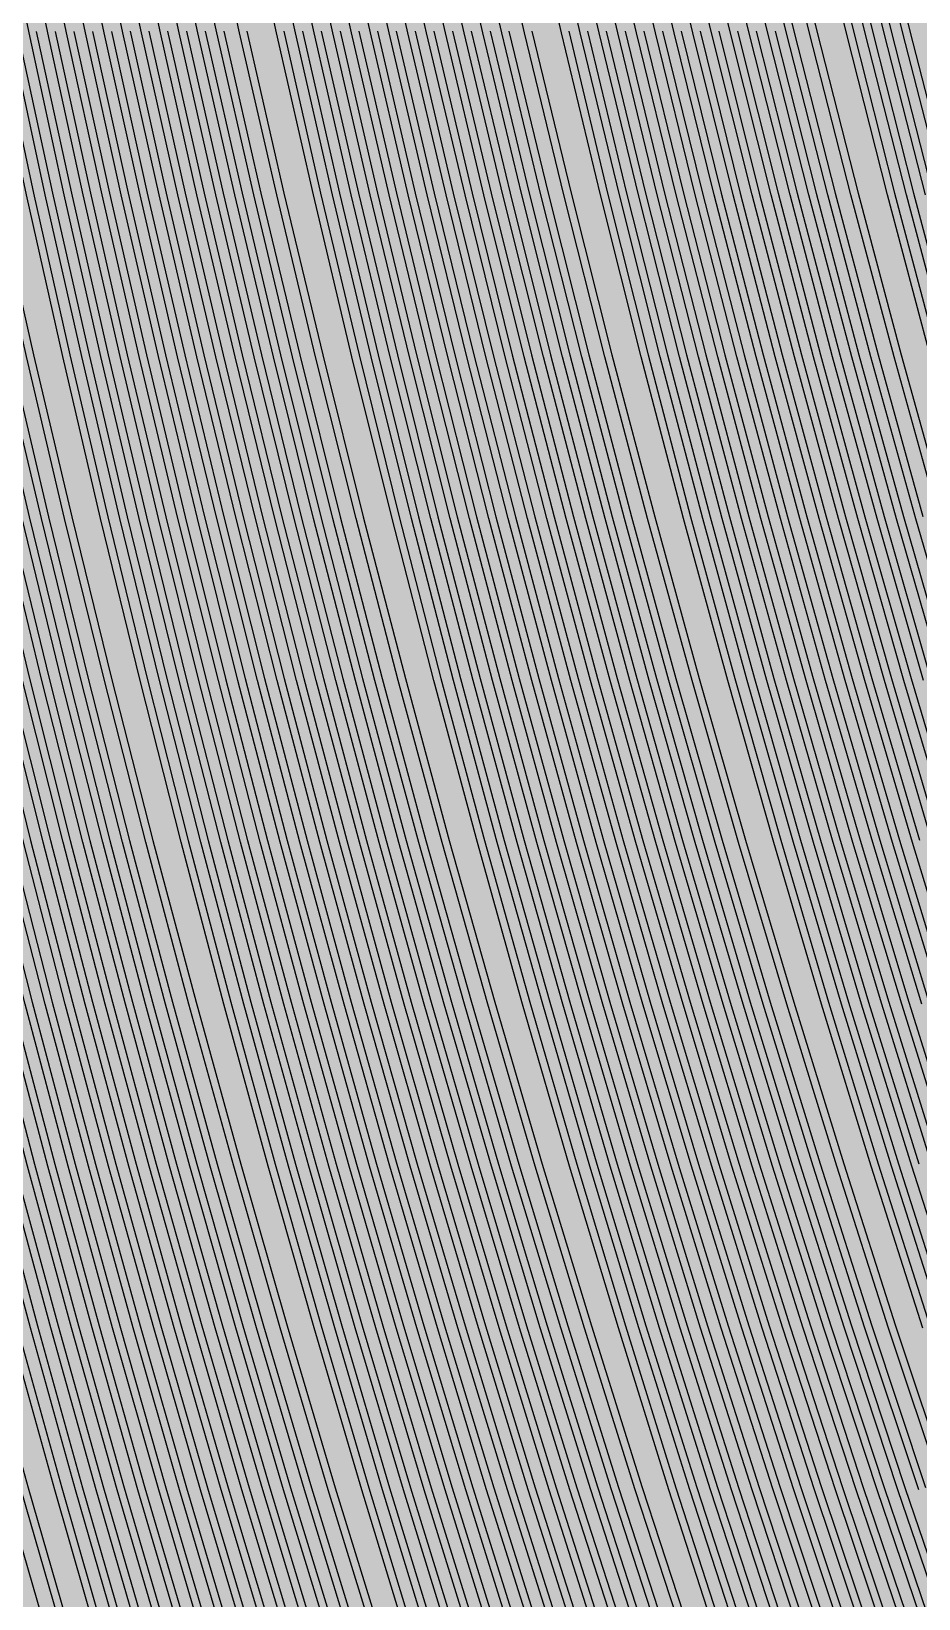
# Model space of a CAD drawing. Header units: metres. Extents: x -7231 to 10969, y -37556 to 1873.
# Drawn here: x 2953.6 to 3194.9, y -1401.5 to -975.3 of the extents above; entities that cross this region are included whole.
import ezdxf

# ---------------------------------------------------------------- set-up
doc = ezdxf.new("R2010")
doc.units = ezdxf.units.M
doc.layers.add('Metal1', color=4, linetype='CONTINUOUS')
doc.layers.add('Polyimide', color=7, linetype='CONTINUOUS')

msp = doc.modelspace()

# ---------------------------------------------------------------- hatches: boundary and pattern name
at = {"layer": 'Polyimide'}
msp.add_hatch(color=7, dxfattribs=at).paths.add_polyline_path([(4065.69, -468), (4066.67, -501.99), (4068.51, -535.99), (4071.41, -569.99), (4075.54, -603.99), (4081.04, -637.99), (4088.01, -671.99), (4096.52, -705.98), (4106.62, -739.98), (4118.33, -773.98), (4131.63, -807.98), (4146.49, -841.98), (4162.87, -875.98), (4180.68, -909.97), (4199.83, -943.97), (4220.22, -977.97), (4241.73, -1011.97), (4264.21, -1045.97), (4287.52, -1079.96), (4311.51, -1113.96), (4336.01, -1147.96), (4360.86, -1181.96), (4385.88, -1215.96), (4410.89, -1249.96), (4435.74, -1283.95), (4460.24, -1317.95), (4484.23, -1351.95), (4507.54, -1385.95), (4530.02, -1419.95), (4551.53, -1453.94), (4571.92, -1487.94), (4591.07, -1521.94), (4608.88, -1555.94), (4625.26, -1589.94), (4640.12, -1623.94), (4653.42, -1657.93), (4665.13, -1691.93), (4675.23, -1725.93), (4683.74, -1759.93), (4690.71, -1793.93), (4696.21, -1827.93), (4700.34, -1861.92), (4703.24, -1895.92), (4705.08, -1929.92), (4706.06, -1963.92), (4706.44, -1997.92), (4706.5, -2031.91), (4706.5, -4793.02), (4709.95, -4838.39), (4720.22, -4882.71), (4737.08, -4924.98), (4760.13, -4964.2), (4788.85, -4999.49), (4822.58, -5030.03), (4860.53, -5055.12), (4901.85, -5074.18), (4901.85, -5074.18), (4970.68, -5105.23), (5034.7, -5145.26), (5092.76, -5193.54), (5143.8, -5249.19), (5186.89, -5311.2), (5221.24, -5378.44), (5246.23, -5449.69), (5261.41, -5523.66), (5266.5, -5599), (5261.41, -5674.34), (5246.23, -5748.31), (5221.24, -5819.56), (5186.89, -5886.8), (5143.8, -5948.81), (5092.76, -6004.46), (5034.7, -6052.74), (4970.68, -6092.77), (4901.85, -6123.82), (4860.53, -6142.88), (4822.58, -6167.97), (4788.85, -6198.51), (4760.13, -6233.8), (4737.08, -6273.02), (4720.22, -6315.29), (4709.95, -6359.61), (4706.5, -6404.98), (4706.5, -9221.52), (4709.95, -9266.88), (4720.22, -9311.21), (4737.08, -9353.47), (4760.13, -9392.7), (4788.85, -9427.98), (4822.58, -9458.52), (4860.53, -9483.61), (4901.85, -9502.67), (4970.68, -9533.72), (5034.7, -9573.75), (5092.76, -9622.03), (5143.8, -9677.68), (5186.89, -9739.69), (5221.24, -9806.94), (5246.23, -9878.19), (5261.41, -9952.16), (5266.5, -10027.49), (5261.41, -10102.83), (5246.23, -10176.8), (5221.24, -10248.05), (5186.89, -10315.3), (5143.8, -10377.31), (5092.76, -10432.96), (5034.7, -10481.24), (4970.68, -10521.27), (4901.85, -10552.32), (4860.53, -10571.38), (4822.58, -10596.46), (4788.85, -10627), (4760.13, -10662.29), (4737.08, -10701.52), (4720.22, -10743.78), (4709.95, -10788.1), (4706.5, -10833.47), (4706.5, -13650.01), (4709.95, -13695.38), (4720.22, -13739.7), (4737.08, -13781.96), (4760.13, -13821.19), (4788.85, -13856.48), (4822.58, -13887.02), (4860.53, -13912.11), (4901.85, -13931.17), (4970.68, -13962.22), (5034.7, -14002.25), (5092.76, -14050.53), (5143.8, -14106.18), (5186.89, -14168.19), (5221.24, -14235.43), (5246.23, -14306.68), (5261.41, -14380.65), (5266.5, -14455.99), (5261.41, -14531.33), (5246.23, -14605.29), (5221.24, -14676.55), (5186.89, -14743.79), (5143.8, -14805.8), (5092.76, -14861.45), (5034.7, -14909.73), (4970.68, -14949.76), (4901.85, -14980.81), (4860.53, -14999.87), (4822.58, -15024.96), (4788.85, -15055.5), (4760.13, -15090.79), (4737.08, -15130.01), (4720.22, -15172.27), (4709.95, -15216.6), (4706.5, -15261.97), (4706.5, -15455.99), (4720.95, -15750.04), (4764.14, -16041.26), (4835.68, -16326.84), (4934.86, -16604.04), (5060.74, -16870.18), (5212.09, -17122.7), (5387.47, -17359.17), (5585.18, -17577.31), (5803.32, -17775.02), (6039.79, -17950.4), (6292.31, -18101.75), (6558.45, -18227.63), (6835.65, -18326.81), (7121.23, -18398.34), (7412.45, -18441.54), (7706.5, -18455.99), (9969.01, -18455.99), (10047.42, -18459.84), (10125.08, -18471.36), (10201.23, -18490.44), (10275.15, -18516.89), (10346.12, -18550.45), (10413.46, -18590.81), (10476.52, -18637.58), (10534.69, -18690.3), (10587.41, -18748.47), (10634.18, -18811.53), (10674.54, -18878.87), (10708.11, -18949.84), (10734.56, -19023.76), (10753.63, -19099.92), (10765.15, -19177.58), (10769.01, -19255.99), (10769.01, -20895.8), (10730.24, -20951.41), (10694.6, -21009.08), (10662.21, -21068.63), (10633.17, -21129.89), (10607.55, -21192.66), (10585.45, -21256.74), (10566.93, -21321.96), (10552.05, -21388.09), (10540.84, -21454.95), (10533.35, -21522.33), (10529.6, -21590.02), (10529.6, -21657.81), (10533.35, -21725.5), (10540.84, -21792.87), (10552.05, -21859.73), (10566.93, -21925.87), (10585.45, -21991.08), (10607.55, -22055.17), (10633.17, -22117.94), (10662.21, -22179.19), (10694.6, -22238.74), (10730.24, -22296.41), (10769.01, -22352.03), (10769.01, -32454.24), (10728.74, -32510.49), (10691.72, -32568.92), (10658.05, -32629.35), (10627.85, -32691.58), (10601.2, -32755.42), (10578.21, -32820.67), (10558.93, -32887.1), (10543.44, -32954.52), (10531.77, -33022.71), (10523.97, -33091.44), (10520.07, -33160.51), (10520.07, -33229.69), (10523.97, -33298.75), (10531.77, -33367.49), (10543.44, -33435.67), (10558.93, -33503.09), (10578.21, -33569.53), (10601.2, -33634.77), (10627.85, -33698.61), (10658.05, -33760.85), (10691.72, -33821.28), (10728.74, -33879.71), (10769.01, -33935.96), (10769.01, -36556), (10765.15, -36634.41), (10753.63, -36712.07), (10734.56, -36788.23), (10708.11, -36862.15), (10674.54, -36933.12), (10634.18, -37000.46), (10587.41, -37063.51), (10534.69, -37121.69), (10476.52, -37174.41), (10413.46, -37221.18), (10346.12, -37261.54), (10275.15, -37295.1), (10201.23, -37321.55), (10125.08, -37340.63), (10047.42, -37352.15), (9969.01, -37356), (-6231.01, -37356), (-6309.42, -37352.15), (-6387.08, -37340.63), (-6463.23, -37321.55), (-6537.15, -37295.1), (-6608.12, -37261.54), (-6675.46, -37221.18), (-6738.52, -37174.41), (-6796.69, -37121.69), (-6849.41, -37063.51), (-6896.18, -37000.46), (-6936.54, -36933.12), (-6970.11, -36862.15), (-6996.56, -36788.23), (-7015.63, -36712.07), (-7027.15, -36634.41), (-7031.01, -36556), (-7031.01, -33936), (-6990.74, -33879.75), (-6953.7, -33821.31), (-6920.03, -33760.88), (-6889.82, -33698.64), (-6863.18, -33634.8), (-6840.18, -33569.55), (-6820.9, -33503.11), (-6805.4, -33435.69), (-6793.74, -33367.49), (-6785.94, -33298.75), (-6782.03, -33229.68), (-6782.03, -33160.5), (-6785.94, -33091.43), (-6793.74, -33022.69), (-6805.4, -32954.5), (-6820.9, -32887.07), (-6840.18, -32820.63), (-6863.18, -32755.39), (-6889.82, -32691.54), (-6920.03, -32629.3), (-6953.7, -32568.87), (-6990.74, -32510.43), (-7031.01, -32454.18), (-7031.01, -22364.83), (-6990.74, -22308.58), (-6953.7, -22250.14), (-6920.03, -22189.71), (-6889.82, -22127.47), (-6863.18, -22063.62), (-6840.18, -21998.38), (-6820.9, -21931.94), (-6805.4, -21864.51), (-6793.74, -21796.32), (-6785.94, -21727.58), (-6782.03, -21658.51), (-6782.03, -21589.33), (-6785.94, -21520.26), (-6793.74, -21451.52), (-6805.4, -21383.32), (-6820.9, -21315.9), (-6840.18, -21249.46), (-6863.18, -21184.21), (-6889.82, -21120.37), (-6920.03, -21058.13), (-6953.7, -20997.7), (-6990.74, -20939.26), (-7031.01, -20883.01), (-7031.01, -19255.99), (-7027.15, -19177.58), (-7015.63, -19099.92), (-6996.56, -19023.76), (-6970.11, -18949.84), (-6936.54, -18878.87), (-6896.18, -18811.53), (-6849.41, -18748.47), (-6796.69, -18690.3), (-6738.52, -18637.58), (-6675.46, -18590.81), (-6608.12, -18550.45), (-6537.15, -18516.89), (-6463.23, -18490.44), (-6387.08, -18471.36), (-6309.42, -18459.84), (-6231.01, -18455.99), (-3968.5, -18455.99), (-3674.45, -18441.54), (-3383.23, -18398.34), (-3097.65, -18326.81), (-2820.45, -18227.63), (-2554.31, -18101.75), (-2301.79, -17950.4), (-2065.32, -17775.02), (-1847.18, -17577.31), (-1649.47, -17359.17), (-1474.09, -17122.7), (-1322.74, -16870.18), (-1196.86, -16604.04), (-1097.68, -16326.84), (-1026.14, -16041.26), (-982.95, -15750.04), (-968.5, -15455.99), (-968.5, -15261.97), (-971.95, -15216.6), (-982.22, -15172.27), (-999.08, -15130.01), (-1022.13, -15090.79), (-1050.85, -15055.5), (-1084.58, -15024.96), (-1122.53, -14999.87), (-1163.85, -14980.81), (-1232.68, -14949.76), (-1296.7, -14909.73), (-1354.76, -14861.45), (-1405.8, -14805.8), (-1448.89, -14743.79), (-1483.24, -14676.55), (-1508.23, -14605.29), (-1523.41, -14531.33), (-1528.5, -14455.99), (-1523.41, -14380.65), (-1508.23, -14306.68), (-1483.24, -14235.43), (-1448.89, -14168.19), (-1405.8, -14106.18), (-1354.76, -14050.53), (-1296.7, -14002.25), (-1232.68, -13962.22), (-1163.85, -13931.17), (-1122.53, -13912.11), (-1084.58, -13887.02), (-1050.85, -13856.48), (-1022.13, -13821.19), (-999.08, -13781.96), (-982.22, -13739.7), (-971.95, -13695.38), (-968.5, -13650.01), (-968.5, -12309.64), (-971.95, -12264.27), (-982.22, -12219.94), (-999.08, -12177.68), (-1022.13, -12138.46), (-1050.85, -12103.17), (-1084.58, -12072.63), (-1122.53, -12047.54), (-1163.85, -12028.48), (-1232.68, -11997.43), (-1296.7, -11957.4), (-1354.76, -11909.12), (-1405.8, -11853.47), (-1448.89, -11791.46), (-1483.24, -11724.22), (-1508.23, -11652.96), (-1523.41, -11579), (-1528.5, -11503.66), (-1523.41, -11428.32), (-1508.23, -11354.35), (-1483.24, -11283.1), (-1448.89, -11215.86), (-1405.8, -11153.85), (-1354.76, -11098.2), (-1296.7, -11049.92), (-1232.68, -11009.89), (-1163.85, -10978.84), (-1122.53, -10959.78), (-1084.58, -10934.69), (-1050.85, -10904.15), (-1022.13, -10868.86), (-999.08, -10829.63), (-982.22, -10787.37), (-971.95, -10743.05), (-968.5, -10697.68), (-968.5, -9357.31), (-971.95, -9311.94), (-982.22, -9267.62), (-999.08, -9225.35), (-1022.13, -9186.13), (-1050.85, -9150.84), (-1084.58, -9120.3), (-1122.53, -9095.21), (-1163.85, -9076.15), (-1163.85, -9076.15), (-1232.68, -9045.1), (-1296.7, -9005.07), (-1354.76, -8956.79), (-1405.8, -8901.14), (-1448.89, -8839.13), (-1483.24, -8771.89), (-1508.23, -8700.64), (-1523.41, -8626.67), (-1528.5, -8551.33), (-1523.41, -8475.99), (-1508.23, -8402.02), (-1483.24, -8330.77), (-1448.89, -8263.53), (-1405.8, -8201.52), (-1354.76, -8145.87), (-1296.7, -8097.59), (-1232.68, -8057.56), (-1163.85, -8026.51), (-1163.85, -8026.51), (-1122.53, -8007.45), (-1084.58, -7982.36), (-1050.85, -7951.82), (-1022.13, -7916.53), (-999.08, -7877.31), (-982.22, -7835.04), (-971.95, -7790.72), (-968.5, -7745.35), (-968.5, -6404.98), (-971.95, -6359.61), (-982.22, -6315.29), (-999.08, -6273.02), (-1022.13, -6233.8), (-1050.85, -6198.51), (-1084.58, -6167.97), (-1122.53, -6142.88), (-1163.85, -6123.82), (-1163.85, -6123.82), (-1232.68, -6092.77), (-1296.7, -6052.74), (-1354.76, -6004.46), (-1405.8, -5948.81), (-1448.89, -5886.8), (-1483.24, -5819.56), (-1508.23, -5748.31), (-1523.41, -5674.34), (-1528.5, -5599), (-1523.41, -5523.66), (-1508.23, -5449.69), (-1483.24, -5378.44), (-1448.89, -5311.2), (-1405.8, -5249.19), (-1354.76, -5193.54), (-1296.7, -5145.26), (-1232.68, -5105.23), (-1163.85, -5074.18), (-1163.85, -5074.18), (-1122.53, -5055.12), (-1084.58, -5030.03), (-1050.85, -4999.49), (-1022.13, -4964.2), (-999.08, -4924.98), (-982.22, -4882.71), (-971.95, -4838.39), (-968.5, -4793.02), (-968.5, -2031.91), (-968.44, -1997.92), (-968.06, -1963.92), (-967.05, -1929.92), (-965.18, -1895.92), (-962.22, -1861.92), (-958.01, -1827.93), (-952.41, -1793.93), (-945.31, -1759.93), (-936.64, -1725.93), (-926.35, -1691.93), (-914.43, -1657.93), (-900.88, -1623.94), (-885.74, -1589.94), (-869.05, -1555.94), (-850.91, -1521.94), (-831.4, -1487.94), (-810.63, -1453.94), (-788.72, -1419.95), (-765.82, -1385.95), (-742.07, -1351.95), (-717.63, -1317.95), (-692.67, -1283.95), (-667.36, -1249.96), (-641.88, -1215.96), (-616.39, -1181.96), (-591.08, -1147.96), (-566.12, -1113.96), (-541.68, -1079.96), (-517.93, -1045.97), (-495.03, -1011.97), (-473.12, -977.97), (-452.35, -943.97), (-432.84, -909.97), (-414.7, -875.98), (-398.01, -841.98), (-382.87, -807.98), (-369.32, -773.98), (-357.4, -739.98), (-347.11, -705.98), (-338.44, -671.99), (-331.34, -637.99), (-325.74, -603.99), (-321.53, -569.99), (-318.57, -535.99), (-316.7, -501.99), (-315.69, -468), (-315.31, -434), (-315.25, -400), (-315.25, 401), (-315.25, 451), (-315.25, 1644), (-270.25, 1644), (-270.03, 1637.13), (-269.35, 1630.29), (-268.23, 1623.52), (-266.67, 1616.82), (-264.68, 1610.25), (-262.26, 1603.82), (-259.42, 1597.56), (-256.18, 1591.5), (-252.55, 1585.67), (-248.55, 1580.08), (-244.19, 1574.77), (-239.5, 1569.75), (-234.48, 1565.06), (-229.17, 1560.7), (-223.58, 1556.7), (-217.75, 1553.07), (-211.69, 1549.83), (-205.43, 1546.99), (-199, 1544.57), (-192.43, 1542.58), (-185.73, 1541.02), (-178.96, 1539.9), (-172.12, 1539.22), (-165.25, 1539), (-158.38, 1539.22), (-151.54, 1539.9), (-144.77, 1541.02), (-138.07, 1542.58), (-131.5, 1544.57), (-125.07, 1546.99), (-118.81, 1549.83), (-112.75, 1553.07), (-106.92, 1556.7), (-101.33, 1560.7), (-96.02, 1565.06), (-91, 1569.75), (-86.31, 1574.77), (-81.95, 1580.08), (-77.95, 1585.67), (-74.32, 1591.5), (-71.08, 1597.56), (-68.24, 1603.82), (-65.82, 1610.25), (-63.83, 1616.82), (-62.27, 1623.52), (-61.15, 1630.29), (-60.47, 1637.13), (-60.25, 1644), (1853, 1644), (1853, 1573), (3815.25, 1573), (3815.46, 1579.54), (3816.11, 1586.05), (3817.17, 1592.51), (3818.66, 1598.88), (3820.56, 1605.14), (3822.86, 1611.27), (3825.56, 1617.23), (3828.65, 1623), (3832.1, 1628.56), (3835.91, 1633.88), (3840.07, 1638.93), (3844.54, 1643.71), (3849.32, 1648.18), (3854.37, 1652.34), (3859.69, 1656.15), (3865.25, 1659.6), (3871.02, 1662.69), (3876.98, 1665.39), (3883.11, 1667.69), (3889.37, 1669.59), (3895.74, 1671.08), (3902.2, 1672.14), (3908.71, 1672.79), (3915.25, 1673), (3921.79, 1672.79), (3928.3, 1672.14), (3934.76, 1671.08), (3941.13, 1669.59), (3947.39, 1667.69), (3953.52, 1665.39), (3959.48, 1662.69), (3965.25, 1659.6), (3970.81, 1656.15), (3976.13, 1652.34), (3981.18, 1648.18), (3985.96, 1643.71), (3990.43, 1638.93), (3994.59, 1633.88), (3998.4, 1628.56), (4001.85, 1623), (4004.94, 1617.23), (4007.64, 1611.27), (4009.94, 1605.14), (4011.84, 1598.88), (4013.33, 1592.51), (4014.39, 1586.05), (4015.04, 1579.54), (4015.25, 1573), (4065.25, 1573), (4065.25, 451), (4065.25, 401), (4065.25, -400), (4065.31, -434), (4065.69, -468)])

# ---------------------------------------------------------------- linework, layer by layer
at = {"layer": 'Metal1'}
for points in [[(3035.75, -95.04), (3037.73, -139.05), (3040.14, -183.05), (3042.99, -227.06), (3046.28, -271.07), (3050.02, -315.08), (3054.2, -359.09), (3058.83, -403.1), (3063.91, -447.11), (3069.45, -491.12), (3075.43, -535.13), (3081.87, -579.14), (3088.78, -623.14), (3096.14, -667.15), (3103.97, -711.16), (3112.27, -755.17), (3121.05, -799.18), (3130.3, -843.19), (3140.03, -887.2), (3150.25, -931.21), (3160.97, -975.22), (3172.17, -1019.22), (3183.88, -1063.23), (3196.09, -1107.24)], [(3200.48, -1107.79), (3188.23, -1063.76), (3176.5, -1019.73), (3165.27, -975.7), (3154.53, -931.67), (3144.29, -887.64), (3134.53, -843.61), (3125.25, -799.58), (3116.46, -755.55), (3108.14, -711.52), (3100.29, -667.49), (3092.91, -623.47), (3085.99, -579.44), (3079.53, -535.41), (3073.53, -491.38), (3067.99, -447.35), (3062.9, -403.32), (3058.26, -359.29), (3054.06, -315.26), (3050.32, -271.23), (3047.01, -227.2), (3044.15, -183.17), (3041.74, -139.15), (3039.76, -95.12)], [(3041.76, -95.04), (3043.74, -139.05), (3046.15, -183.05), (3049.01, -227.06), (3052.31, -271.07), (3056.05, -315.08), (3060.25, -359.09), (3064.88, -403.1), (3069.97, -447.11), (3075.52, -491.12), (3081.51, -535.13), (3087.97, -579.14), (3094.88, -623.14), (3102.26, -667.15), (3110.11, -711.16), (3118.42, -755.17), (3127.21, -799.18), (3136.48, -843.19), (3146.24, -887.2), (3156.47, -931.21), (3167.21, -975.22), (3178.43, -1019.22), (3190.16, -1063.23), (3202.4, -1107.24)], [(3198.1, -1063.76), (3186.45, -1019.73), (3175.3, -975.7), (3164.65, -931.67), (3154.48, -887.64), (3144.8, -843.61), (3135.59, -799.58), (3126.86, -755.55), (3118.6, -711.52), (3110.81, -667.49), (3103.48, -623.46), (3096.62, -579.43), (3090.21, -535.41), (3084.25, -491.38), (3078.75, -447.35), (3073.7, -403.32), (3069.09, -359.29), (3064.93, -315.26), (3061.21, -271.23), (3057.93, -227.2), (3055.1, -183.17), (3052.7, -139.14), (3050.74, -95.12)], [(3052.73, -95.04), (3054.69, -139.05), (3057.09, -183.05), (3059.93, -227.06), (3063.2, -271.07), (3066.92, -315.08), (3071.08, -359.09), (3075.69, -403.1), (3080.74, -447.11), (3086.24, -491.12), (3092.19, -535.13), (3098.6, -579.14), (3105.46, -623.15), (3112.78, -667.15), (3120.57, -711.16), (3128.82, -755.17), (3137.55, -799.18), (3146.75, -843.19), (3156.43, -887.2), (3166.59, -931.21), (3177.24, -975.22), (3188.39, -1019.23), (3200.03, -1063.23)], [(3203.31, -1063.76), (3191.61, -1019.73), (3180.4, -975.7), (3169.7, -931.67), (3159.48, -887.64), (3149.75, -843.61), (3140.51, -799.58), (3131.74, -755.55), (3123.44, -711.52), (3115.61, -667.49), (3108.25, -623.46), (3101.35, -579.44), (3094.91, -535.41), (3088.93, -491.38), (3083.4, -447.35), (3078.32, -403.32), (3073.69, -359.29), (3069.51, -315.26), (3065.78, -271.23), (3062.48, -227.2), (3059.63, -183.17), (3057.22, -139.14), (3055.25, -95.12)], [(3057.25, -95.04), (3059.22, -139.05), (3061.63, -183.05), (3064.48, -227.06), (3067.77, -271.07), (3071.5, -315.08), (3075.68, -359.09), (3080.31, -403.1), (3085.38, -447.11), (3090.91, -491.12), (3096.89, -535.13), (3103.33, -579.14), (3110.22, -623.15), (3117.58, -667.15), (3125.41, -711.16), (3133.7, -755.17), (3142.47, -799.18), (3151.71, -843.19), (3161.43, -887.2), (3171.64, -931.21), (3182.35, -975.22), (3193.54, -1019.22), (3205.24, -1063.23)], [(3196.76, -1019.73), (3185.51, -975.7), (3174.75, -931.67), (3164.49, -887.64), (3154.71, -843.61), (3145.42, -799.58), (3136.61, -755.55), (3128.27, -711.52), (3120.41, -667.49), (3113.01, -623.47), (3106.08, -579.44), (3099.61, -535.41), (3093.6, -491.38), (3088.05, -447.35), (3082.95, -403.32), (3078.3, -359.29), (3074.1, -315.26), (3070.34, -271.23), (3067.03, -227.2), (3064.17, -183.17), (3061.75, -139.15), (3059.77, -95.12)], [(3061.77, -95.04), (3063.75, -139.05), (3066.17, -183.05), (3069.03, -227.06), (3072.34, -271.07), (3076.09, -315.08), (3080.29, -359.09), (3084.93, -403.1), (3090.03, -447.11), (3095.58, -491.12), (3101.59, -535.13), (3108.06, -579.14), (3114.99, -623.14), (3122.38, -667.15), (3130.24, -711.16), (3138.57, -755.17), (3147.38, -799.18), (3156.67, -843.19), (3166.44, -887.2), (3176.7, -931.21), (3187.45, -975.21), (3198.69, -1019.22)], [(3201.91, -1019.73), (3190.61, -975.7), (3179.8, -931.67), (3169.49, -887.64), (3159.67, -843.61), (3150.34, -799.58), (3141.48, -755.55), (3133.11, -711.52), (3125.21, -667.5), (3117.78, -623.47), (3110.81, -579.44), (3104.31, -535.41), (3098.28, -491.38), (3092.7, -447.35), (3087.57, -403.32), (3082.9, -359.29), (3078.68, -315.26), (3074.91, -271.23), (3071.58, -227.2), (3068.71, -183.17), (3066.27, -139.15), (3064.28, -95.12)], [(3066.28, -95.04), (3068.27, -139.05), (3070.7, -183.05), (3073.58, -227.06), (3076.9, -271.07), (3080.67, -315.08), (3084.89, -359.09), (3089.56, -403.1), (3094.68, -447.11), (3100.26, -491.12), (3106.29, -535.13), (3112.79, -579.13), (3119.75, -623.14), (3127.18, -667.15), (3135.07, -711.16), (3143.45, -755.17), (3152.29, -799.18), (3161.62, -843.19), (3171.44, -887.2), (3181.75, -931.21), (3192.55, -975.21), (3203.85, -1019.22)], [(2842.45, -931.25), (2851, -975.26), (2859.94, -1019.27), (2869.29, -1063.28), (2879.04, -1107.29), (2889.2, -1151.3), (2899.77, -1195.31), (2910.76, -1239.33), (2922.17, -1283.34), (2934.01, -1327.35), (2946.28, -1371.36), (2958.99, -1415.37)], [(2963.57, -1415.93), (2950.82, -1371.9), (2938.51, -1327.87), (2926.64, -1283.85), (2915.2, -1239.82), (2904.18, -1195.79), (2893.58, -1151.76), (2883.39, -1107.74), (2873.62, -1063.71), (2864.25, -1019.68), (2855.28, -975.65), (2846.7, -931.63)], [(2848.67, -931.25), (2857.24, -975.26), (2866.21, -1019.27), (2875.57, -1063.28), (2885.35, -1107.29), (2895.53, -1151.3), (2906.12, -1195.31), (2917.14, -1239.32), (2928.58, -1283.33), (2940.44, -1327.35), (2952.74, -1371.36), (2965.49, -1415.37)], [(2972.59, -1415.93), (2959.97, -1371.9), (2947.77, -1327.87), (2936.01, -1283.84), (2924.68, -1239.82), (2913.76, -1195.79), (2903.26, -1151.76), (2893.17, -1107.73), (2883.48, -1063.71), (2874.2, -1019.68), (2865.31, -975.65), (2856.82, -931.62)], [(2858.79, -931.25), (2867.28, -975.26), (2876.16, -1019.27), (2885.44, -1063.28), (2895.12, -1107.3), (2905.21, -1151.31), (2915.7, -1195.32), (2926.62, -1239.33), (2937.95, -1283.34), (2949.7, -1327.35), (2961.89, -1371.36), (2974.51, -1415.37)], [(2978.33, -1415.93), (2965.63, -1371.9), (2953.36, -1327.87), (2941.53, -1283.85), (2930.13, -1239.82), (2919.15, -1195.79), (2908.59, -1151.76), (2898.44, -1107.73), (2888.69, -1063.71), (2879.36, -1019.68), (2870.42, -975.65), (2861.87, -931.62)], [(2863.84, -931.25), (2872.38, -975.26), (2881.31, -1019.27), (2890.65, -1063.28), (2900.39, -1107.29), (2910.53, -1151.3), (2921.09, -1195.31), (2932.07, -1239.33), (2943.47, -1283.34), (2955.29, -1327.35), (2967.55, -1371.36), (2980.25, -1415.37)], [(2984.06, -1415.93), (2971.28, -1371.9), (2958.95, -1327.88), (2947.05, -1283.85), (2935.58, -1239.82), (2924.54, -1195.79), (2913.91, -1151.76), (2903.7, -1107.74), (2893.9, -1063.71), (2884.51, -1019.68), (2875.52, -975.65), (2866.92, -931.63)], [(2868.89, -931.25), (2877.48, -975.26), (2886.47, -1019.27), (2895.86, -1063.28), (2905.65, -1107.29), (2915.86, -1151.3), (2926.48, -1195.31), (2937.52, -1239.32), (2948.98, -1283.33), (2960.88, -1327.34), (2973.21, -1371.35), (2985.98, -1415.36)], [(2989.79, -1415.93), (2976.94, -1371.9), (2964.54, -1327.88), (2952.57, -1283.85), (2941.03, -1239.82), (2929.92, -1195.79), (2919.24, -1151.77), (2908.97, -1107.74), (2899.11, -1063.71), (2889.66, -1019.68), (2880.62, -975.65), (2871.98, -931.63)], [(2873.94, -931.25), (2882.58, -975.26), (2891.62, -1019.27), (2901.06, -1063.28), (2910.92, -1107.29), (2921.18, -1151.3), (2931.86, -1195.31), (2942.97, -1239.32), (2954.5, -1283.33), (2966.46, -1327.34), (2978.87, -1371.35), (2991.71, -1415.36)], [(2995.53, -1415.93), (2982.6, -1371.91), (2970.12, -1327.88), (2958.09, -1283.85), (2946.48, -1239.82), (2935.31, -1195.79), (2924.56, -1151.77), (2914.23, -1107.74), (2904.32, -1063.71), (2894.82, -1019.68), (2885.72, -975.66), (2877.03, -931.63)], [(2878.99, -931.25), (2887.68, -975.26), (2896.77, -1019.27), (2906.27, -1063.28), (2916.18, -1107.29), (2926.51, -1151.3), (2937.25, -1195.31), (2948.42, -1239.32), (2960.02, -1283.33), (2972.05, -1327.34), (2984.52, -1371.35), (2997.45, -1415.36)], [(3001.26, -1415.94), (2988.26, -1371.91), (2975.71, -1327.88), (2963.6, -1283.85), (2951.93, -1239.82), (2940.7, -1195.8), (2929.89, -1151.77), (2919.5, -1107.74), (2909.53, -1063.71), (2899.97, -1019.68), (2890.82, -975.66), (2882.08, -931.63)], [(2884.04, -931.25), (2892.78, -975.26), (2901.93, -1019.27), (2911.48, -1063.28), (2921.45, -1107.29), (2931.83, -1151.3), (2942.64, -1195.31), (2953.87, -1239.32), (2965.54, -1283.33), (2977.64, -1327.34), (2990.18, -1371.35), (3003.18, -1415.36)], [(3007, -1415.94), (2993.92, -1371.91), (2981.3, -1327.88), (2969.12, -1283.85), (2957.39, -1239.82), (2946.08, -1195.8), (2935.21, -1151.77), (2924.76, -1107.74), (2914.74, -1063.71), (2905.12, -1019.69), (2895.92, -975.66), (2887.13, -931.63)], [(2889.09, -931.25), (2897.88, -975.26), (2907.08, -1019.27), (2916.69, -1063.28), (2926.71, -1107.29), (2937.16, -1151.3), (2948.02, -1195.31), (2959.32, -1239.32), (2971.05, -1283.33), (2983.22, -1327.34), (2995.84, -1371.35), (3008.91, -1415.36)], [(3012.73, -1415.94), (2999.58, -1371.91), (2986.89, -1327.88), (2974.64, -1283.85), (2962.84, -1239.83), (2951.47, -1195.8), (2940.54, -1151.77), (2930.03, -1107.74), (2919.95, -1063.71), (2910.28, -1019.69), (2901.03, -975.66), (2892.18, -931.63)], [(2894.14, -931.25), (2902.98, -975.26), (2912.23, -1019.27), (2921.9, -1063.28), (2931.98, -1107.29), (2942.48, -1151.3), (2953.41, -1195.31), (2964.77, -1239.32), (2976.57, -1283.33), (2988.81, -1327.34), (3001.5, -1371.35), (3014.64, -1415.36)], [(3018.46, -1415.94), (3005.24, -1371.91), (2992.47, -1327.88), (2980.16, -1283.86), (2968.29, -1239.83), (2956.86, -1195.8), (2945.86, -1151.77), (2935.3, -1107.74), (2925.15, -1063.72), (2915.43, -1019.69), (2906.13, -975.66), (2897.23, -931.63)], [(2899.2, -931.24), (2908.09, -975.25), (2917.39, -1019.27), (2927.11, -1063.28), (2937.24, -1107.29), (2947.8, -1151.3), (2958.8, -1195.31), (2970.22, -1239.32), (2982.09, -1283.33), (2994.4, -1327.34), (3007.16, -1371.35), (3020.38, -1415.36)], [(3024.2, -1415.94), (3010.9, -1371.91), (2998.06, -1327.89), (2985.68, -1283.86), (2973.74, -1239.83), (2962.24, -1195.8), (2951.19, -1151.77), (2940.56, -1107.74), (2930.36, -1063.72), (2920.59, -1019.69), (2911.23, -975.66), (2902.28, -931.63)], [(2904.25, -931.24), (2913.19, -975.25), (2922.54, -1019.26), (2932.31, -1063.27), (2942.51, -1107.28), (2953.13, -1151.29), (2964.18, -1195.3), (2975.67, -1239.31), (2987.6, -1283.32), (2999.98, -1327.33), (3012.82, -1371.34), (3026.11, -1415.35)], [(3029.93, -1415.94), (3016.56, -1371.91), (3003.65, -1327.89), (2991.2, -1283.86), (2979.19, -1239.83), (2967.63, -1195.8), (2956.51, -1151.77), (2945.83, -1107.75), (2935.57, -1063.72), (2925.74, -1019.69), (2916.33, -975.66), (2907.34, -931.63)], [(2909.3, -931.24), (2918.29, -975.25), (2927.69, -1019.26), (2937.52, -1063.27), (2947.77, -1107.28), (2958.45, -1151.29), (2969.57, -1195.3), (2981.12, -1239.31), (2993.12, -1283.32), (3005.57, -1327.33), (3018.48, -1371.34), (3031.84, -1415.35)], [(3035.67, -1415.94), (3022.22, -1371.92), (3009.24, -1327.89), (2996.71, -1283.86), (2984.64, -1239.83), (2973.02, -1195.8), (2961.84, -1151.78), (2951.09, -1107.75), (2940.78, -1063.72), (2930.89, -1019.69), (2921.43, -975.66), (2912.39, -931.64)], [(2914.35, -931.24), (2923.39, -975.25), (2932.85, -1019.26), (2942.73, -1063.27), (2953.04, -1107.28), (2963.78, -1151.29), (2974.96, -1195.3), (2986.57, -1239.31), (2998.64, -1283.32), (3011.16, -1327.33), (3024.13, -1371.34), (3037.58, -1415.35)], [(3041.4, -1415.95), (3027.88, -1371.92), (3014.82, -1327.89), (3002.23, -1283.86), (2990.09, -1239.83), (2978.41, -1195.8), (2967.16, -1151.78), (2956.36, -1107.75), (2945.99, -1063.72), (2936.05, -1019.69), (2926.53, -975.66), (2917.44, -931.64)], [(2919.4, -931.24), (2928.49, -975.25), (2938, -1019.26), (2947.94, -1063.27), (2958.3, -1107.28), (2969.1, -1151.29), (2980.34, -1195.3), (2992.02, -1239.31), (3004.16, -1283.32), (3016.74, -1327.33), (3029.79, -1371.34), (3043.31, -1415.35)], [(3047.89, -1415.95), (3034.34, -1371.92), (3021.26, -1327.89), (3008.64, -1283.86), (2996.47, -1239.83), (2984.76, -1195.81), (2973.49, -1151.78), (2962.66, -1107.75), (2952.27, -1063.72), (2942.31, -1019.69), (2932.77, -975.66), (2923.66, -931.64)], [(3056.92, -1415.94), (3043.49, -1371.92), (3030.52, -1327.89), (3018.01, -1283.86), (3005.95, -1239.83), (2994.34, -1195.8), (2983.17, -1151.77), (2972.44, -1107.75), (2962.14, -1063.72), (2952.26, -1019.69), (2942.81, -975.66), (2933.78, -931.63)], [(2935.74, -931.24), (2944.77, -975.25), (2954.22, -1019.26), (2964.09, -1063.27), (2974.38, -1107.28), (2985.11, -1151.29), (2996.28, -1195.3), (3007.88, -1239.31), (3019.94, -1283.32), (3032.44, -1327.33), (3045.4, -1371.34), (3058.83, -1415.35)], [(3062.65, -1415.95), (3049.15, -1371.92), (3036.11, -1327.89), (3023.53, -1283.86), (3011.4, -1239.83), (2999.73, -1195.8), (2988.5, -1151.78), (2977.71, -1107.75), (2967.35, -1063.72), (2957.42, -1019.69), (2947.91, -975.66), (2938.83, -931.64)], [(2940.79, -931.24), (2949.87, -975.25), (2959.37, -1019.26), (2969.3, -1063.27), (2979.65, -1107.28), (2990.44, -1151.29), (3001.66, -1195.3), (3013.33, -1239.31), (3025.45, -1283.32), (3038.03, -1327.33), (3051.06, -1371.34), (3064.56, -1415.35)], [(3068.39, -1415.95), (3054.81, -1371.92), (3041.69, -1327.89), (3029.05, -1283.86), (3016.86, -1239.83), (3005.12, -1195.81), (2993.82, -1151.78), (2982.97, -1107.75), (2972.56, -1063.72), (2962.57, -1019.69), (2953.01, -975.66), (2943.88, -931.64)], [(3074.12, -1415.95), (3060.47, -1371.92), (3047.28, -1327.89), (3034.56, -1283.86), (3022.31, -1239.84), (3010.5, -1195.81), (2999.15, -1151.78), (2988.24, -1107.75), (2977.76, -1063.72), (2967.73, -1019.69), (2958.12, -975.67), (2948.93, -931.64)], [(3079.85, -1415.95), (3066.12, -1371.92), (3052.87, -1327.89), (3040.08, -1283.86), (3027.76, -1239.84), (3015.89, -1195.81), (3004.47, -1151.78), (2993.5, -1107.75), (2982.97, -1063.72), (2972.88, -1019.7), (2963.22, -975.67), (2953.98, -931.64)], [(3085.59, -1415.95), (3071.78, -1371.92), (3058.46, -1327.89), (3045.6, -1283.87), (3033.21, -1239.84), (3021.28, -1195.81), (3009.8, -1151.78), (2998.77, -1107.75), (2988.18, -1063.72), (2978.03, -1019.7), (2968.32, -975.67), (2959.04, -931.64)], [(3091.32, -1415.95), (3077.44, -1371.92), (3064.05, -1327.9), (3051.12, -1283.87), (3038.66, -1239.84), (3026.66, -1195.81), (3015.12, -1151.78), (3004.03, -1107.75), (2993.39, -1063.73), (2983.19, -1019.7), (2973.42, -975.67), (2964.09, -931.64)], [(3097.06, -1415.95), (3083.1, -1371.93), (3069.63, -1327.9), (3056.64, -1283.87), (3044.11, -1239.84), (3032.05, -1195.81), (3020.45, -1151.78), (3009.3, -1107.76), (2998.6, -1063.73), (2988.34, -1019.7), (2978.52, -975.67), (2969.14, -931.64)], [(3102.79, -1415.96), (3088.76, -1371.93), (3075.22, -1327.9), (3062.16, -1283.87), (3049.56, -1239.84), (3037.44, -1195.81), (3025.77, -1151.78), (3014.57, -1107.76), (3003.81, -1063.73), (2993.5, -1019.7), (2983.62, -975.67), (2974.19, -931.64)], [(3108.52, -1415.96), (3094.42, -1371.93), (3080.81, -1327.9), (3067.67, -1283.87), (3055.02, -1239.84), (3042.83, -1195.81), (3031.1, -1151.79), (3019.83, -1107.76), (3009.02, -1063.73), (2998.65, -1019.7), (2988.73, -975.67), (2979.24, -931.64)], [(3114.26, -1415.96), (3100.08, -1371.93), (3086.4, -1327.9), (3073.19, -1283.87), (3060.47, -1239.84), (3048.21, -1195.82), (3036.42, -1151.79), (3025.1, -1107.76), (3014.22, -1063.73), (3003.8, -1019.7), (2993.83, -975.67), (2984.29, -931.65)], [(3119.99, -1415.96), (3105.74, -1371.93), (3091.98, -1327.9), (3078.71, -1283.87), (3065.92, -1239.85), (3053.6, -1195.82), (3041.75, -1151.79), (3030.36, -1107.76), (3019.43, -1063.73), (3008.96, -1019.7), (2998.93, -975.67), (2989.34, -931.65)], [(3125.72, -1415.96), (3111.4, -1371.93), (3097.57, -1327.9), (3084.23, -1283.88), (3071.37, -1239.85), (3058.99, -1195.82), (3047.07, -1151.79), (3035.63, -1107.76), (3024.64, -1063.73), (3014.11, -1019.7), (3004.03, -975.68), (2994.4, -931.65)], [(3132.22, -1415.96), (3117.86, -1371.93), (3104.01, -1327.91), (3090.64, -1283.88), (3077.75, -1239.85), (3065.34, -1195.82), (3053.41, -1151.79), (3041.93, -1107.76), (3030.93, -1063.73), (3020.37, -1019.7), (3010.27, -975.68), (3000.62, -931.65)], [(3141.24, -1415.96), (3127.01, -1371.93), (3113.27, -1327.9), (3100.01, -1283.87), (3087.23, -1239.85), (3074.92, -1195.82), (3063.08, -1151.79), (3051.71, -1107.76), (3040.79, -1063.73), (3030.33, -1019.7), (3020.31, -975.67), (3010.73, -931.65)], [(3146.98, -1415.96), (3132.67, -1371.93), (3118.85, -1327.9), (3105.53, -1283.88), (3092.68, -1239.85), (3080.31, -1195.82), (3068.41, -1151.79), (3056.98, -1107.76), (3046, -1063.73), (3035.48, -1019.7), (3025.41, -975.68), (3015.79, -931.65)], [(3152.71, -1415.96), (3138.33, -1371.93), (3124.44, -1327.91), (3111.04, -1283.88), (3098.13, -1239.85), (3085.7, -1195.82), (3073.74, -1151.79), (3062.24, -1107.76), (3051.21, -1063.73), (3040.63, -1019.71), (3030.51, -975.68), (3020.84, -931.65)], [(3158.45, -1415.96), (3143.99, -1371.94), (3130.03, -1327.91), (3116.56, -1283.88), (3103.58, -1239.85), (3091.08, -1195.82), (3079.06, -1151.79), (3067.51, -1107.76), (3056.42, -1063.73), (3045.79, -1019.71), (3035.61, -975.68), (3025.89, -931.65)], [(3164.18, -1415.97), (3149.65, -1371.94), (3135.62, -1327.91), (3122.08, -1283.88), (3109.03, -1239.85), (3096.47, -1195.82), (3084.39, -1151.79), (3072.77, -1107.76), (3061.63, -1063.74), (3050.94, -1019.71), (3040.71, -975.68), (3030.94, -931.65)], [(3169.91, -1415.97), (3155.31, -1371.94), (3141.2, -1327.91), (3127.6, -1283.88), (3114.49, -1239.85), (3101.86, -1195.82), (3089.71, -1151.79), (3078.04, -1107.77), (3066.84, -1063.74), (3056.1, -1019.71), (3045.82, -975.68), (3035.99, -931.65)], [(3175.65, -1415.97), (3160.97, -1371.94), (3146.79, -1327.91), (3133.12, -1283.88), (3119.94, -1239.85), (3107.25, -1195.82), (3095.04, -1151.8), (3083.3, -1107.77), (3072.04, -1063.74), (3061.25, -1019.71), (3050.92, -975.68), (3041.04, -931.65)], [(3181.38, -1415.97), (3166.63, -1371.94), (3152.38, -1327.91), (3138.63, -1283.88), (3125.39, -1239.85), (3112.63, -1195.83), (3100.36, -1151.8), (3088.57, -1107.77), (3077.25, -1063.74), (3066.4, -1019.71), (3056.02, -975.68), (3046.09, -931.65)], [(3187.12, -1415.97), (3172.28, -1371.94), (3157.97, -1327.91), (3144.15, -1283.89), (3130.84, -1239.86), (3118.02, -1195.83), (3105.69, -1151.8), (3093.84, -1107.77), (3082.46, -1063.74), (3071.56, -1019.71), (3061.12, -975.68), (3051.15, -931.65)], [(3192.85, -1415.97), (3177.94, -1371.94), (3163.55, -1327.92), (3149.67, -1283.89), (3136.29, -1239.86), (3123.41, -1195.83), (3111.01, -1151.8), (3099.1, -1107.77), (3087.67, -1063.74), (3076.71, -1019.71), (3066.22, -975.68), (3056.2, -931.66)], [(3198.58, -1415.98), (3183.6, -1371.95), (3169.14, -1327.92), (3155.19, -1283.89), (3141.74, -1239.86), (3128.79, -1195.83), (3116.34, -1151.8), (3104.37, -1107.77), (3092.88, -1063.74), (3081.87, -1019.71), (3071.32, -975.69), (3061.25, -931.66)], [(3204.32, -1415.98), (3189.26, -1371.95), (3174.73, -1327.92), (3160.71, -1283.89), (3147.19, -1239.86), (3134.18, -1195.83), (3121.66, -1151.8), (3109.63, -1107.77), (3098.09, -1063.74), (3087.02, -1019.72), (3076.43, -975.69), (3066.3, -931.66)], [(3194.92, -1371.95), (3180.32, -1327.92), (3166.23, -1283.89), (3152.65, -1239.86), (3139.57, -1195.83), (3126.99, -1151.8), (3114.9, -1107.77), (3103.3, -1063.75), (3092.17, -1019.72), (3081.53, -975.69), (3071.35, -931.66)], [(3201.39, -1371.95), (3186.75, -1327.92), (3172.63, -1283.89), (3159.03, -1239.86), (3145.92, -1195.83), (3133.32, -1151.8), (3121.2, -1107.77), (3109.58, -1063.75), (3098.44, -1019.72), (3087.77, -975.69), (3077.57, -931.66)], [(3196.01, -1327.92), (3182, -1283.89), (3168.5, -1239.86), (3155.5, -1195.83), (3143, -1151.8), (3130.98, -1107.77), (3119.45, -1063.74), (3108.39, -1019.72), (3097.81, -975.69), (3087.69, -931.66)], [(3201.6, -1327.92), (3187.52, -1283.89), (3173.96, -1239.86), (3160.89, -1195.83), (3148.32, -1151.8), (3136.25, -1107.77), (3124.65, -1063.75), (3113.54, -1019.72), (3102.91, -975.69), (3092.74, -931.66)], [(3207.19, -1327.92), (3193.04, -1283.89), (3179.41, -1239.86), (3166.28, -1195.83), (3153.65, -1151.8), (3141.51, -1107.78), (3129.86, -1063.75), (3118.7, -1019.72), (3108.01, -975.69), (3097.79, -931.66)], [(3198.56, -1283.89), (3184.86, -1239.86), (3171.66, -1195.83), (3158.97, -1151.81), (3146.78, -1107.78), (3135.07, -1063.75), (3123.85, -1019.72), (3113.11, -975.69), (3102.84, -931.66)], [(3204.08, -1283.89), (3190.31, -1239.87), (3177.05, -1195.84), (3164.3, -1151.81), (3152.04, -1107.78), (3140.28, -1063.75), (3129, -1019.72), (3118.21, -975.69), (3107.9, -931.66)], [(3195.76, -1239.87), (3182.44, -1195.84), (3169.62, -1151.81), (3157.31, -1107.78), (3145.49, -1063.75), (3134.16, -1019.72), (3123.31, -975.69), (3112.95, -931.66)], [(3201.21, -1239.87), (3187.83, -1195.84), (3174.95, -1151.81), (3162.57, -1107.78), (3150.7, -1063.75), (3139.31, -1019.72), (3128.42, -975.69), (3118, -931.66)], [(3206.66, -1239.87), (3193.21, -1195.84), (3180.27, -1151.81), (3167.84, -1107.78), (3155.91, -1063.75), (3144.47, -1019.72), (3133.52, -975.69), (3123.05, -931.66)], [(3198.6, -1195.84), (3185.6, -1151.81), (3173.11, -1107.78), (3161.11, -1063.75), (3149.62, -1019.72), (3138.62, -975.69), (3128.1, -931.67)], [(3203.99, -1195.84), (3190.92, -1151.81), (3178.37, -1107.78), (3166.32, -1063.75), (3154.77, -1019.73), (3143.72, -975.7), (3133.15, -931.67)], [(3196.25, -1151.81), (3183.64, -1107.78), (3171.53, -1063.76), (3159.93, -1019.73), (3148.82, -975.7), (3138.21, -931.67)], [(3201.57, -1151.82), (3188.9, -1107.79), (3176.74, -1063.76), (3165.08, -1019.73), (3153.92, -975.7), (3143.26, -931.67)], [(3206.9, -1151.82), (3194.17, -1107.79), (3181.95, -1063.76), (3170.24, -1019.73), (3159.02, -975.7), (3148.31, -931.67)], [(2934.73, -975.25), (2944.26, -1019.26), (2954.22, -1063.27), (2964.61, -1107.28), (2975.43, -1151.29), (2986.7, -1195.3), (2998.41, -1239.31), (3010.56, -1283.32), (3023.18, -1327.33), (3036.26, -1371.34), (3049.8, -1415.35)], [(2954.97, -975.25), (2964.52, -1019.26), (2974.5, -1063.27), (2984.92, -1107.28), (2995.76, -1151.29), (3007.05, -1195.3), (3018.79, -1239.31), (3030.97, -1283.32), (3043.61, -1327.33), (3056.72, -1371.34), (3070.29, -1415.35)], [(2960.07, -975.25), (2969.68, -1019.26), (2979.71, -1063.27), (2990.18, -1107.28), (3001.09, -1151.29), (3012.44, -1195.3), (3024.24, -1239.31), (3036.49, -1283.32), (3049.2, -1327.33), (3062.38, -1371.34), (3076.03, -1415.35)], [(2965.17, -975.25), (2974.83, -1019.26), (2984.92, -1063.27), (2995.45, -1107.28), (3006.41, -1151.29), (3017.82, -1195.3), (3029.69, -1239.31), (3042.01, -1283.32), (3054.79, -1327.33), (3068.04, -1371.34), (3081.76, -1415.35)], [(2970.27, -975.25), (2979.98, -1019.26), (2990.13, -1063.27), (3000.71, -1107.28), (3011.74, -1151.29), (3023.21, -1195.3), (3035.14, -1239.31), (3047.52, -1283.32), (3060.37, -1327.32), (3073.7, -1371.33), (3087.49, -1415.34)], [(2975.38, -975.25), (2985.14, -1019.26), (2995.34, -1063.27), (3005.98, -1107.27), (3017.06, -1151.28), (3028.6, -1195.29), (3040.59, -1239.3), (3053.04, -1283.31), (3065.96, -1327.32), (3079.35, -1371.33), (3093.23, -1415.34)], [(2980.48, -975.24), (2990.29, -1019.25), (3000.54, -1063.26), (3011.24, -1107.27), (3022.39, -1151.28), (3033.98, -1195.29), (3046.04, -1239.3), (3058.56, -1283.31), (3071.55, -1327.32), (3085.01, -1371.33), (3098.96, -1415.34)], [(2985.58, -975.24), (2995.44, -1019.25), (3005.75, -1063.26), (3016.51, -1107.27), (3027.71, -1151.28), (3039.37, -1195.29), (3051.49, -1239.3), (3064.08, -1283.31), (3077.13, -1327.32), (3090.67, -1371.33), (3104.69, -1415.34)], [(2990.68, -975.24), (3000.6, -1019.25), (3010.96, -1063.26), (3021.77, -1107.27), (3033.03, -1151.28), (3044.76, -1195.29), (3056.94, -1239.3), (3069.59, -1283.31), (3082.72, -1327.32), (3096.33, -1371.33), (3110.42, -1415.34)], [(2995.78, -975.24), (3005.75, -1019.25), (3016.17, -1063.26), (3027.04, -1107.27), (3038.36, -1151.28), (3050.14, -1195.29), (3062.39, -1239.3), (3075.11, -1283.31), (3088.31, -1327.32), (3101.99, -1371.33), (3116.16, -1415.34)], [(3000.88, -975.24), (3010.91, -1019.25), (3021.38, -1063.26), (3032.3, -1107.27), (3043.68, -1151.28), (3055.53, -1195.29), (3067.84, -1239.3), (3080.63, -1283.31), (3093.89, -1327.32), (3107.65, -1371.33), (3121.89, -1415.34)], [(3005.98, -975.24), (3016.06, -1019.25), (3026.59, -1063.26), (3037.57, -1107.27), (3049.01, -1151.28), (3060.91, -1195.29), (3073.29, -1239.3), (3086.15, -1283.31), (3099.48, -1327.31), (3113.31, -1371.32), (3127.62, -1415.33)], [(3012.22, -975.24), (3022.32, -1019.25), (3032.87, -1063.26), (3043.87, -1107.27), (3055.34, -1151.28), (3067.27, -1195.29), (3079.67, -1239.3), (3092.55, -1283.31), (3105.92, -1327.31), (3119.77, -1371.32), (3134.12, -1415.33)], [(3022.26, -975.24), (3032.27, -1019.25), (3042.74, -1063.26), (3053.65, -1107.27), (3065.02, -1151.28), (3076.85, -1195.29), (3089.15, -1239.3), (3101.92, -1283.31), (3115.18, -1327.32), (3128.92, -1371.33), (3143.14, -1415.34)], [(3027.36, -975.24), (3037.43, -1019.25), (3047.94, -1063.26), (3058.91, -1107.27), (3070.34, -1151.28), (3082.24, -1195.29), (3094.6, -1239.3), (3107.44, -1283.31), (3120.76, -1327.32), (3134.57, -1371.32), (3148.88, -1415.33)], [(3032.46, -975.24), (3042.58, -1019.25), (3053.15, -1063.26), (3064.18, -1107.27), (3075.67, -1151.28), (3087.62, -1195.29), (3100.05, -1239.3), (3112.96, -1283.3), (3126.35, -1327.31), (3140.23, -1371.32), (3154.61, -1415.33)], [(3037.56, -975.24), (3047.73, -1019.25), (3058.36, -1063.26), (3069.44, -1107.27), (3080.99, -1151.27), (3093.01, -1195.28), (3105.5, -1239.29), (3118.48, -1283.3), (3131.94, -1327.31), (3145.89, -1371.32), (3160.34, -1415.33)], [(3042.67, -975.24), (3052.89, -1019.25), (3063.57, -1063.25), (3074.71, -1107.26), (3086.32, -1151.27), (3098.4, -1195.28), (3110.95, -1239.29), (3123.99, -1283.3), (3137.52, -1327.31), (3151.55, -1371.32), (3166.08, -1415.33)], [(3047.77, -975.23), (3058.04, -1019.24), (3068.78, -1063.25), (3079.97, -1107.26), (3091.64, -1151.27), (3103.78, -1195.28), (3116.4, -1239.29), (3129.51, -1283.3), (3143.11, -1327.31), (3157.21, -1371.32), (3171.81, -1415.33)], [(3052.87, -975.23), (3063.19, -1019.24), (3073.98, -1063.25), (3085.24, -1107.26), (3096.97, -1151.27), (3109.17, -1195.28), (3121.86, -1239.29), (3135.03, -1283.3), (3148.7, -1327.31), (3162.87, -1371.32), (3177.54, -1415.33)], [(3057.97, -975.23), (3068.35, -1019.24), (3079.19, -1063.25), (3090.5, -1107.26), (3102.29, -1151.27), (3114.56, -1195.28), (3127.31, -1239.29), (3140.55, -1283.3), (3154.28, -1327.31), (3168.52, -1371.32), (3183.27, -1415.33)], [(3063.07, -975.23), (3073.5, -1019.24), (3084.4, -1063.25), (3095.77, -1107.26), (3107.62, -1151.27), (3119.94, -1195.28), (3132.76, -1239.29), (3146.06, -1283.3), (3159.87, -1327.31), (3174.18, -1371.31), (3189.01, -1415.32)], [(3068.17, -975.23), (3078.66, -1019.24), (3089.61, -1063.25), (3101.03, -1107.26), (3112.94, -1151.27), (3125.33, -1195.28), (3138.21, -1239.29), (3151.58, -1283.29), (3165.46, -1327.3), (3179.84, -1371.31), (3194.74, -1415.32)], [(3073.27, -975.23), (3083.81, -1019.24), (3094.82, -1063.25), (3106.3, -1107.26), (3118.26, -1151.27), (3130.72, -1195.28), (3143.66, -1239.28), (3157.1, -1283.29), (3171.04, -1327.3), (3185.5, -1371.31), (3200.47, -1415.32)], [(3078.37, -975.23), (3088.96, -1019.24), (3100.02, -1063.25), (3111.56, -1107.26), (3123.59, -1151.27), (3136.1, -1195.27), (3149.11, -1239.28), (3162.62, -1283.29), (3176.63, -1327.3), (3191.16, -1371.31), (3206.21, -1415.32)], [(3083.47, -975.23), (3094.12, -1019.24), (3105.23, -1063.25), (3116.83, -1107.25), (3128.91, -1151.26), (3141.49, -1195.27), (3154.56, -1239.28), (3168.13, -1283.29), (3182.22, -1327.3), (3196.82, -1371.31)], [(3089.71, -975.23), (3100.38, -1019.24), (3111.52, -1063.25), (3123.14, -1107.25), (3135.24, -1151.26), (3147.84, -1195.27), (3160.94, -1239.28), (3174.54, -1283.29), (3188.65, -1327.3), (3203.28, -1371.31)], [(3099.75, -975.23), (3110.33, -1019.24), (3121.38, -1063.25), (3132.91, -1107.26), (3144.92, -1151.27), (3157.42, -1195.27), (3170.42, -1239.28), (3183.91, -1283.29), (3197.91, -1327.3)], [(3104.85, -975.23), (3115.48, -1019.24), (3126.59, -1063.25), (3138.18, -1107.25), (3150.25, -1151.26), (3162.81, -1195.27), (3175.87, -1239.28), (3189.43, -1283.29), (3203.5, -1327.3)], [(3109.95, -975.23), (3120.64, -1019.24), (3131.8, -1063.24), (3143.44, -1107.25), (3155.57, -1151.26), (3168.2, -1195.27), (3181.32, -1239.28), (3194.95, -1283.29)], [(3115.06, -975.23), (3125.79, -1019.23), (3137.01, -1063.24), (3148.71, -1107.25), (3160.9, -1151.26), (3173.58, -1195.27), (3186.77, -1239.28), (3200.47, -1283.29)], [(3120.16, -975.22), (3130.94, -1019.23), (3142.22, -1063.24), (3153.97, -1107.25), (3166.22, -1151.26), (3178.97, -1195.27), (3192.22, -1239.28), (3205.98, -1283.29)], [(3125.26, -975.22), (3136.1, -1019.23), (3147.42, -1063.24), (3159.24, -1107.25), (3171.55, -1151.26), (3184.36, -1195.27), (3197.67, -1239.28)], [(3130.36, -975.22), (3141.25, -1019.23), (3152.63, -1063.24), (3164.5, -1107.25), (3176.87, -1151.26), (3189.74, -1195.27), (3203.12, -1239.28)], [(3135.46, -975.22), (3146.41, -1019.23), (3157.84, -1063.24), (3169.77, -1107.25), (3182.2, -1151.26), (3195.13, -1195.27)], [(3140.56, -975.22), (3151.56, -1019.23), (3163.05, -1063.24), (3175.03, -1107.25), (3187.52, -1151.26), (3200.52, -1195.26)], [(3145.66, -975.22), (3156.71, -1019.23), (3168.26, -1063.24), (3180.3, -1107.25), (3192.84, -1151.25), (3205.9, -1195.26)], [(3150.76, -975.22), (3161.87, -1019.23), (3173.46, -1063.24), (3185.56, -1107.24), (3198.17, -1151.25)], [(3155.86, -975.22), (3167.02, -1019.23), (3178.67, -1063.23), (3190.83, -1107.24), (3203.49, -1151.25)]]:
    msp.add_lwpolyline(points, dxfattribs=at)

doc.saveas('drawing.dxf')
